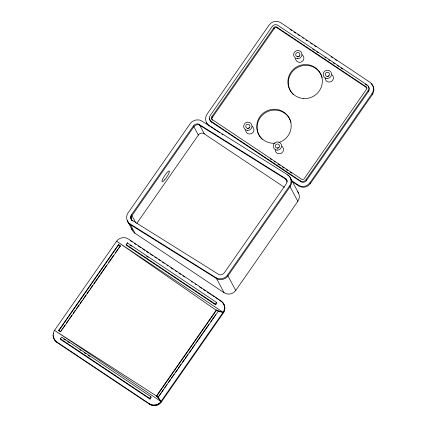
<?xml version="1.0" encoding="UTF-8"?>
<svg xmlns="http://www.w3.org/2000/svg" width="427" height="427" viewBox="0 0 427 427"><rect width="100%" height="100%" fill="white"/><g stroke="black" fill="none" stroke-linecap="round" stroke-linejoin="round"><path stroke-width="0.64" d="M53.076 335.521L53.524 332.307L54.517 330.37L116.619 241.212C119.165 237.439 124.791 236.515 128.495 239.099L220.77 300.709C224.602 303.277 226.251 309.02 223.412 312.911L161.31 402.063C158.764 405.837 153.144 406.76 149.434 404.182L57.159 342.566L55.483 341.109L53.93 338.675L54.25 339.278L53.076 335.521L53.54 337.207L53.22 336.604M54.805 340.234L54.485 339.63L56.839 341.968L149.114 403.579C152.823 406.157 158.444 405.239 160.99 401.46L223.091 312.308C224.778 309.906 225.002 306.613 223.679 303.997M131.009 218.907L132.445 220.476L218.944 274.572A4.441 3.971 -43.6 0 0 220.465 274.908L222.547 274.412L224.266 272.869L286.213 183.941L287.035 181.838L286.693 179.826A4.441 3.971 -43.6 0 0 285.77 178.63L198.763 124.161A4.441 3.971 -43.6 0 0 197.242 123.83L195.16 124.321L193.436 125.864L131.489 214.792C129.995 216.681 130.715 219.414 132.375 220.93M287.136 180.653A4.441 3.971 -43.6 0 0 286.218 179.463L199.206 124.994A4.441 3.971 -43.6 0 0 197.685 124.657L195.603 125.154L193.879 126.696L131.932 215.624L131.116 217.727L131.452 219.74M211.904 116.63L211.659 117.035A2.066 2.018 -28.1 0 0 212.102 119.453L301.67 179.265A2.066 2.018 -28.1 0 0 304.136 178.78L366.542 89.19A2.066 2.018 -28.1 0 0 366.104 86.766L276.531 26.96A2.066 2.018 -28.1 0 0 274.07 27.44L211.904 116.63L212.336 117.43L212.091 117.836A2.066 2.018 -28.1 0 0 212.182 119.859M368.053 90.684L368.405 90.102A4.169 4.073 -28.1 0 0 367.514 85.213L277.497 25.102A4.169 4.073 -28.1 0 0 272.522 26.079L209.801 116.123A4.169 4.073 -28.1 0 0 210.687 121.006L300.709 181.117A4.169 4.073 -28.1 0 0 305.684 180.141L368.053 90.684L368.48 91.485L306.111 180.947A4.169 4.073 -28.1 0 1 301.136 181.918L211.119 121.812A4.169 4.073 -28.1 0 1 209.78 118.466M368.48 91.485L368.832 90.903A4.169 4.073 -28.1 0 0 367.946 86.014M58.574 330.594L118.284 244.868L118.759 244.687L120.473 245.893L60.757 331.619L60.335 331.79L58.574 330.594L59.043 330.407L118.759 244.687M60.335 331.79L61.856 329.607M62.62 328.512L64.904 325.235M66.425 323.052L68.704 319.775M69.468 318.681L71.752 315.404M73.273 313.221L75.173 310.488M76.316 308.849L78.979 305.027M80.121 303.389L82.406 300.112M83.164 299.017L85.827 295.196M86.969 293.557L89.254 290.28M90.012 289.186L92.675 285.364M93.817 283.725L99.907 274.988M100.665 273.894L106.755 265.156M108.655 262.424L113.603 255.325M115.503 252.592L117.788 249.315M118.551 248.22L120.473 245.893M136.768 223.417L198.758 134.5A4.19 4.094 -28.1 0 1 203.759 133.523L284.414 187.32M212.336 117.43L274.497 28.241A2.066 2.018 -28.1 0 1 276.963 27.76L366.531 87.567A2.066 2.018 -28.1 0 1 367.006 88.197M60.463 338.824L61.659 337.111L150.79 396.624L151.222 397.425L150.026 399.138L60.896 339.625L60.463 338.824L149.599 398.338L150.026 399.138M126.13 244.559L127.321 242.846L216.452 302.359L216.884 303.165L215.688 304.878L126.557 245.36L126.13 244.559L215.261 304.077L215.688 304.878M127.774 221.73A8.962 8.006 -43.6 0 0 129.947 223.839L216.099 277.763A8.962 8.006 -43.6 0 0 218.998 278.831L222.184 278.692L225.168 277.363A8.15 7.286 -43.6 0 0 227.5 275.057L289.607 185.9A8.15 7.286 -43.6 0 0 290.926 182.964L291.043 179.836L289.928 177.008A8.962 8.006 -43.6 0 0 287.755 174.894L201.608 120.969A8.962 8.006 -43.6 0 0 198.71 119.902L195.523 120.046L192.534 121.369A8.15 7.286 -43.6 0 0 190.202 123.675L128.1 212.833A8.15 7.286 -43.6 0 0 126.776 215.774L126.664 218.896L128.217 222.558A8.962 8.006 -43.6 0 0 130.395 224.666L216.542 278.596A8.962 8.006 -43.6 0 0 219.441 279.664L222.627 279.52L225.611 278.196A8.15 7.286 -43.6 0 0 227.943 275.885L290.05 186.732A8.15 7.286 -43.6 0 0 291.369 183.791L291.486 180.669L290.371 177.835A8.962 8.006 -43.6 0 0 289.02 176.324M149.599 398.338L150.79 396.624M215.261 304.077L216.452 302.359M158.22 397.126L160.99 401.46L156.442 395.941L216.158 310.216L216.628 310.034L218.341 311.246L158.22 397.126L54.517 330.37L160.99 401.46L161.31 402.063M156.442 395.941L156.917 395.76L216.628 310.034M158.604 396.582L160.883 393.304M161.646 392.21L163.546 389.483M164.689 387.844L166.968 384.567M168.489 382.384L170.394 379.651M171.531 378.012L174.195 374.191M175.337 372.552L177.621 369.28M178.379 368.186L181.043 364.364M182.185 362.726L184.464 359.449M185.227 358.36L187.891 354.538M189.028 352.899L191.312 349.622M192.07 348.528L194.733 344.706M195.876 343.068L201.96 334.33M202.724 333.241L208.808 324.504M210.708 321.777L215.656 314.678M291.625 180.669L298.27 185.105A8.401 8.198 -28.1 0 0 309.901 182.825L372.002 93.673A8.401 8.198 -28.1 0 0 369.926 82.235L280.795 22.722A8.401 8.198 -28.1 0 0 269.159 25.001L207.058 114.153A8.401 8.198 -28.1 0 0 209.134 125.591L219.654 132.616M131.511 227.975A8.401 8.198 -28.1 0 0 134.959 233.222L224.09 292.735A8.401 8.198 -28.1 0 0 235.725 290.456L297.827 201.304A8.401 8.198 -28.1 0 0 297.363 191.285M292.052 181.47L298.697 185.905A8.401 8.198 -28.1 0 0 310.328 183.626L372.435 94.474A8.401 8.198 -28.1 0 0 371.207 83.692M218.341 311.246L217.935 311.4L223.091 312.308L223.412 312.911M216.788 310.408L223.091 312.308L116.619 241.212L216.158 310.216M118.733 245.162L119.624 245.744M290.077 29.436L291.742 30.547M293.957 32.025L295.617 33.135M297.832 34.614L299.492 35.719M302.257 37.571L303.367 38.307M306.132 40.159L307.243 40.896M310.562 43.116L312.222 44.221M314.437 45.7L316.097 46.81M331.048 56.791L332.708 57.901M334.923 59.38L336.583 60.49M312.745 49.105L314.4 50.21M316.61 51.683L318.264 52.788M324.894 57.213L325.998 57.949M328.758 59.796L329.863 60.533M333.177 62.748L334.832 63.853M337.042 65.326L338.696 66.431M340.906 67.909L342.561 69.014M365.202 84.13L366.857 85.235M270.259 158.839L271.358 159.575M274.118 161.417L275.223 162.153M277.977 163.995L280.187 165.468M282.391 166.941L284.046 168.046M286.25 169.519L287.905 170.624M290.109 172.097L291.764 173.202M221.869 134.094L222.974 134.831M130.475 240.807L132.135 241.912M134.345 243.385L135.999 244.495M138.209 245.968L140.974 247.815M142.629 248.92L144.844 250.398M146.498 251.503L148.708 252.981M150.368 254.086L152.578 255.565M154.787 257.038L156.442 258.143M158.657 259.621L160.312 260.726M162.522 262.205L164.181 263.31M166.941 265.156L168.046 265.893M170.811 267.74L173.02 269.213M175.23 270.691L176.89 271.796M179.1 273.269L180.754 274.38M182.969 275.853L184.624 276.963M191.253 281.388L192.358 282.124M195.123 283.971L196.228 284.708M199.542 286.923L201.752 288.401M203.412 289.506L205.622 290.979M207.282 292.089L210.596 294.304M211.701 295.041L214.461 296.882M215.566 297.624L218.33 299.466M219.435 300.208L221.095 301.313L220.77 300.709M129.963 245.125L131.628 246.235M146.573 256.216L148.233 257.326M63.751 339.022L65.411 340.127M67.626 341.605L69.286 342.716M79.806 349.74L80.911 350.476M84.231 352.697L85.891 353.807M88.106 355.285L89.771 356.396M156.917 395.76L158.625 396.971M59.043 330.407L60.757 331.619M224.004 304.6L222.446 302.172M372.002 93.673L372.435 94.474M365.731 86.484L366.163 87.284M276.942 27.189L277.369 27.995M273.776 27.814L274.203 28.614M309.901 182.825L310.328 183.626M306.106 179.612L306.533 180.413M300.128 180.781L300.555 181.582M298.27 185.105L298.697 185.905M290.872 178.721L298.537 193.073M287.755 174.894L288.198 175.727M289.607 185.9L297.827 201.304M285.257 178.256L287.211 181.913M211.221 121.417L211.648 122.218M199.329 124.465L204.341 133.859M193.436 125.864L198.336 135.033M227.5 275.057L235.725 290.456M216.099 277.763L224.09 292.735M223.124 303.047L223.444 303.645M224.106 305.011L224.426 305.615M224.394 306.068L224.714 306.671M221.656 301.387L221.976 301.99M224.533 307.152L224.853 307.755M224.533 308.246L224.853 308.844M224.383 309.324L224.703 309.922M224.09 310.37L224.41 310.973M223.657 311.374L223.978 311.972M131.489 214.792L135.791 222.851M130.918 215.865L131.361 216.697M130.673 216.9L131.116 217.727M130.705 217.935L131.148 218.768M131.569 219.75L132.012 220.578M129.947 223.839L134.959 233.222M132.173 230.014L127.347 220.727M127.321 242.846L127.753 243.646M160.306 402.314L160.627 402.917M159.511 403.077L159.831 403.675M158.62 403.723L158.94 404.326M157.648 404.257L157.969 404.86M156.613 404.657L156.933 405.26M155.535 404.924L155.855 405.527M154.425 405.047L154.745 405.65M153.304 405.031L153.624 405.634M152.193 404.871L152.514 405.474M151.115 404.572L151.436 405.175M150.08 404.139L150.4 404.743M149.114 403.579L149.434 404.182M53.231 333.354L53.551 333.957M56.839 341.968L57.159 342.566M55.953 341.29L56.273 341.888M55.163 340.506L55.483 341.109M53.503 337.666L53.823 338.264M248.06 128.746A2.103 2.05 -28.1 0 1 248.295 128.468M248.429 128.34A2.103 2.05 -28.1 0 1 249.229 127.913M249.405 127.87A2.103 2.05 -28.1 0 1 249.587 127.844M302.108 54.757A4.201 4.105 -28.1 0 1 302.273 61.408A4.201 4.105 -28.1 0 1 295.794 59.689M295.681 59.348A4.201 4.105 -28.1 0 1 295.553 58.643M332.51 75.243A4.201 4.105 -28.1 0 1 330.685 81.792A4.201 4.105 -28.1 0 1 325.107 77.986M331.998 74.741A4.201 4.105 -28.1 0 1 332.265 74.981M274.999 143.221A17.326 16.915 -28.1 0 1 257.988 120.19A17.326 16.915 -28.1 0 1 286.693 114.564A17.326 16.915 -28.1 0 1 278.938 142.447M212.529 120.259A2.066 2.018 -28.1 0 1 212.342 120.072M208.712 125.735A8.401 8.198 -28.1 0 1 206.38 122.186M252.971 127.171A4.201 4.105 -28.1 0 1 251.215 133.736A4.201 4.105 -28.1 0 1 245.594 129.984M252.165 126.461A4.201 4.105 -28.1 0 1 252.725 126.91M282.541 146.915A4.201 4.105 -28.1 0 1 281.115 153.336A4.201 4.105 -28.1 0 1 275.228 150.443M275.18 150.085A4.201 4.105 -28.1 0 1 275.159 149.728M282.023 146.418A4.201 4.105 -28.1 0 1 282.29 146.653M298.003 57.047A2.103 2.05 -28.1 0 1 299.535 56.14M260.006 136.731A17.326 16.915 -28.1 0 1 267.291 111.714A17.326 16.915 -28.1 0 1 291.022 122.303M262.226 139.362A17.326 16.915 -28.1 0 1 260.289 137.136M292.036 93.198A17.326 16.915 -28.1 0 1 297.096 67.696A17.326 16.915 -28.1 0 1 321.712 76.187M321.878 76.652A17.326 16.915 -28.1 0 1 322.171 77.591M293.376 94.65A17.326 16.915 -28.1 0 1 292.682 93.945M277.737 148.345A2.103 2.05 -28.1 0 1 278.975 147.614M327.696 76.625A2.103 2.05 -28.1 0 1 328.939 75.91M247.671 128.34A2.103 2.05 -28.1 0 0 249.742 125.373A2.103 2.05 -28.1 0 0 246.133 125.138A2.103 2.05 -28.1 0 0 247.671 128.34M247.495 130.4A4.201 4.105 -28.1 0 0 251.631 124.454A4.201 4.105 -28.1 0 0 244.415 123.99A4.201 4.105 -28.1 0 0 247.495 130.4M303.64 98.525A17.326 16.915 -28.1 0 0 320.709 74.026A17.326 16.915 -28.1 0 0 290.963 72.115A17.326 16.915 -28.1 0 0 303.64 98.525M297.614 56.642A2.103 2.05 -28.1 0 0 299.685 53.669A2.103 2.05 -28.1 0 0 296.076 53.439A2.103 2.05 -28.1 0 0 297.614 56.642M326.965 78.44A4.201 4.105 -28.1 0 0 331.165 72.537A4.201 4.105 -28.1 0 0 323.954 71.998A4.201 4.105 -28.1 0 0 326.965 78.44M277.235 148.084A2.103 2.05 -28.1 0 0 279.306 145.111A2.103 2.05 -28.1 0 0 275.698 144.881A2.103 2.05 -28.1 0 0 277.235 148.084M327.162 76.38A2.103 2.05 -28.1 0 0 329.26 73.433A2.103 2.05 -28.1 0 0 325.657 73.161A2.103 2.05 -28.1 0 0 327.162 76.38M297.438 58.696A4.201 4.105 -28.1 0 0 301.579 52.756A4.201 4.105 -28.1 0 0 294.363 52.291A4.201 4.105 -28.1 0 0 297.438 58.696M277.059 150.144A4.201 4.105 -28.1 0 0 281.201 144.198A4.201 4.105 -28.1 0 0 273.985 143.734A4.201 4.105 -28.1 0 0 277.059 150.144M164.731 179.751A6.512 1.249 -56.3 0 0 169.327 170.976A6.512 1.249 -56.3 0 0 163.029 178.406A6.512 1.249 -56.3 0 0 164.731 179.751"/></g></svg>
